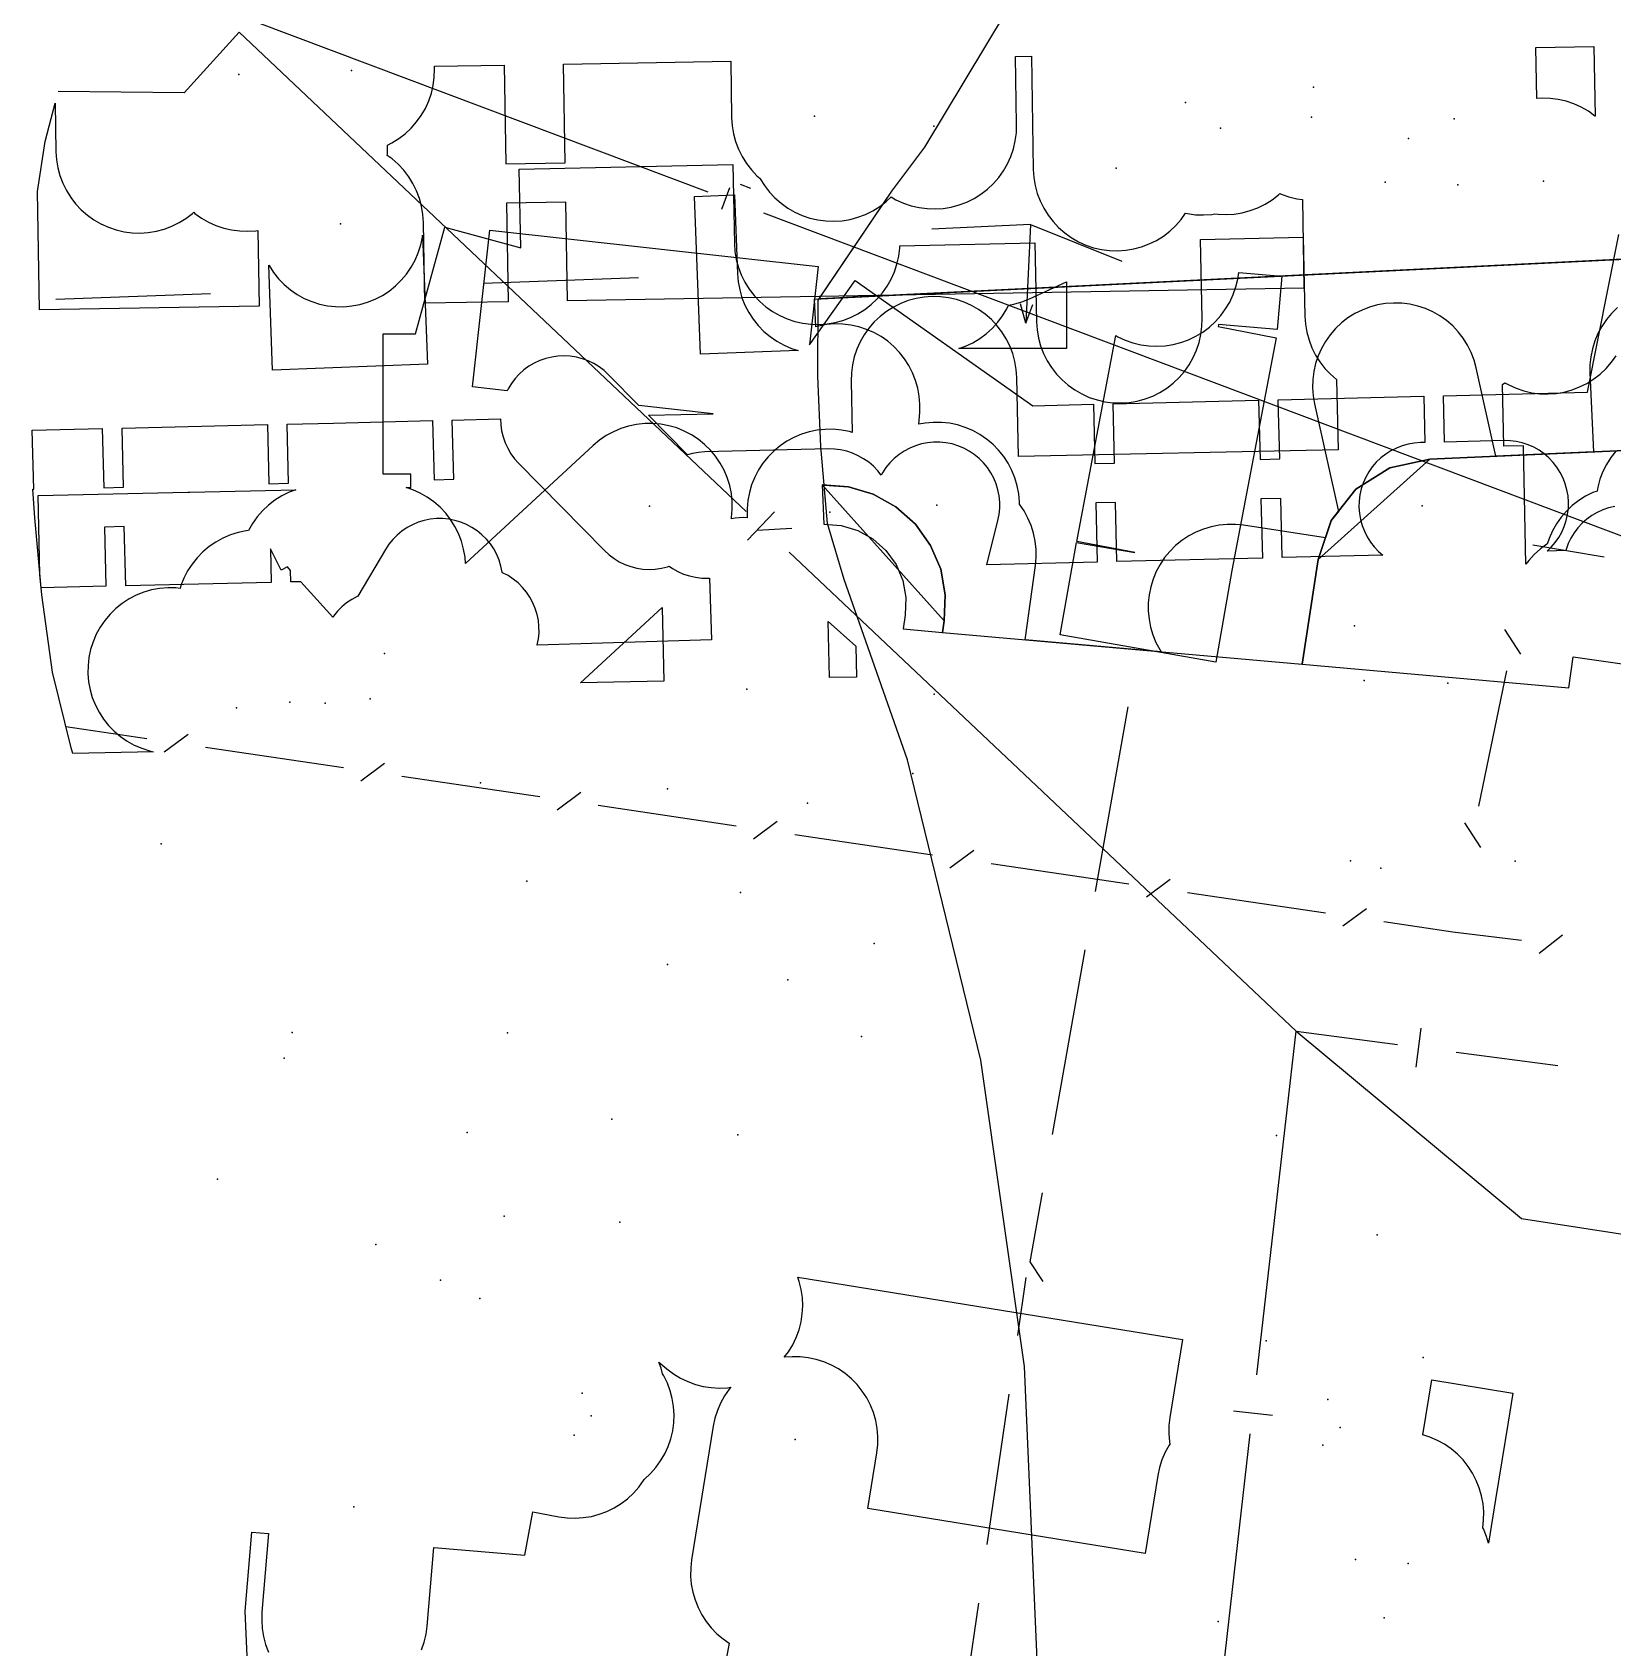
# Model space of a CAD drawing. Header units: metres. Extents: x -3782 to -2031, y 18790 to 19846.
# Drawn here: x -2151.68 to -2111.62, y 19225.88 to 19266.82 of the extents above; entities that cross this region are included whole.
import ezdxf

# ---------------------------------------------------------------- set-up
doc = ezdxf.new("R2010")
doc.units = ezdxf.units.M
for name, color, linetype in [('BENCH', 7, 'Continuous'), ('BOUNDARY', 7, 'Continuous'), ('CURB', 7, 'Continuous'), ('ELECTR_CABLE', 7, 'Continuous'), ('ELECTR_CABLE_COMM', 7, 'Continuous'), ('GAS', 7, 'Continuous'), ('GRASS', 7, 'Continuous'), ('GROUND', 7, 'Continuous'), ('HEAT', 7, 'Continuous'), ('LOUNGER', 7, 'Continuous'), ('OVERHEAD_POWER_LINE', 7, 'Continuous'), ('ROAD', 7, 'Continuous'), ('SEWER', 7, 'Continuous'), ('TREE', 7, 'Continuous'), ('WATER_PIPELINE', 7, 'Continuous')]:
    doc.layers.add(name, color=color, linetype=linetype)

msp = doc.modelspace()

# ---------------------------------------------------------------- linework, layer by layer
at = {"layer": 'BENCH'}
for p in [(-2121.567, 19264.395), (-2117.921, 19250.396)]:
    msp.add_point(p, dxfattribs=at)
at = {"layer": 'BOUNDARY'}
msp.add_lwpolyline([(-2126.191, 19225.181), (-2126.531, 19233.011), (-2127.636, 19240.77), (-2129.495, 19248.384), (-2131.1, 19252.957), (-2131.519, 19254.37), (-2131.696, 19256.322), (-2131.77, 19258.107), (-2131.756, 19260.029), (-2129.889, 19262.797), (-2129.056, 19263.913), (-2124.942, 19270.755), (-2121.53, 19277.973), (-2118.855, 19285.495), (-2116.942, 19293.246), (-2115.812, 19301.149), (-2115.475, 19309.125), (-2115.935, 19317.096), (-2116.372, 19321.144), (-2116.195, 19322.989), (-2114.422, 19335.152), (-2113.658, 19343.263), (-2113.724, 19351.41), (-2114.618, 19359.509)], dxfattribs=at)
at = {"layer": 'CURB'}
for points in [[(-2116.259, 19256.006), (-2092.136, 19257.072)], [(-2116.259, 19256.006), (-2119.091, 19253.459)], [(-2128.563, 19251.904), (-2131.656, 19255.351)], [(-2119.493, 19250.805), (-2119.091, 19253.459)]]:
    msp.add_lwpolyline(points, dxfattribs=at)
at = {"layer": 'ELECTR_CABLE'}
for points in [[(-2134.89, 19262.662), (-2133.879, 19262.7), (-2133.804, 19260.701), (-2133.786, 19260.496), (-2133.748, 19260.293), (-2133.691, 19260.095), (-2133.614, 19259.904), (-2133.519, 19259.721), (-2133.407, 19259.548), (-2133.278, 19259.388), (-2133.134, 19259.24), (-2132.976, 19259.108), (-2132.806, 19258.991), (-2132.625, 19258.892), (-2132.436, 19258.811), (-2132.267, 19258.757), (-2134.741, 19258.665)], [(-2145.685, 19260.924), (-2145.677, 19260.908), (-2145.564, 19260.735), (-2145.436, 19260.574), (-2145.292, 19260.427), (-2145.134, 19260.294), (-2144.964, 19260.178), (-2144.783, 19260.078), (-2144.594, 19259.997), (-2144.397, 19259.935), (-2144.196, 19259.892), (-2143.991, 19259.87), (-2143.785, 19259.867), (-2143.579, 19259.885), (-2143.377, 19259.923), (-2143.179, 19259.98), (-2142.988, 19260.057), (-2142.805, 19260.152), (-2142.632, 19260.264), (-2142.471, 19260.393), (-2142.324, 19260.537), (-2142.191, 19260.695), (-2142.075, 19260.865), (-2141.975, 19261.045), (-2141.894, 19261.235), (-2141.832, 19261.431), (-2141.789, 19261.633), (-2141.785, 19261.676), (-2141.663, 19258.408), (-2145.587, 19258.261)], [(-2128.194, 19258.807), (-2128.026, 19258.867), (-2127.84, 19258.955), (-2127.663, 19259.061), (-2127.498, 19259.183), (-2127.345, 19259.322), (-2127.207, 19259.475), (-2127.084, 19259.64), (-2126.978, 19259.817), (-2126.936, 19259.905), (-2126.798, 19259.931), (-2126.6, 19259.988), (-2126.408, 19260.065), (-2125.465, 19260.497), (-2125.465, 19258.807)], [(-2120.009, 19260.639), (-2120.123, 19259.287), (-2121.615, 19259.413), (-2121.625, 19259.362), (-2120.151, 19259.081), (-2121.274, 19253.186), (-2121.684, 19250.859), (-2125.624, 19251.554), (-2125.211, 19253.895), (-2123.734, 19253.634), (-2123.732, 19253.641), (-2125.206, 19253.921), (-2124.213, 19259.134), (-2124.165, 19259.106), (-2123.978, 19259.019), (-2123.784, 19258.951), (-2123.584, 19258.902), (-2123.38, 19258.873), (-2123.174, 19258.864), (-2122.968, 19258.876), (-2122.764, 19258.907), (-2122.565, 19258.959), (-2122.371, 19259.029), (-2122.185, 19259.119), (-2122.009, 19259.226), (-2121.845, 19259.349), (-2121.693, 19259.489), (-2121.555, 19259.642), (-2121.434, 19259.809), (-2121.329, 19259.986), (-2121.242, 19260.173), (-2121.174, 19260.368), (-2121.125, 19260.568), (-2121.102, 19260.731)]]:
    msp.add_lwpolyline(points, close=True, dxfattribs=at)
for points in [[(-2140.238, 19260.462), (-2136.314, 19260.608)], [(-2151.083, 19260.058), (-2147.16, 19260.204)], [(-2123.914, 19249.729), (-2124.74, 19245.048)], [(-2125, 19243.57), (-2125.826, 19238.889)], [(-2126.087, 19237.412), (-2126.395, 19235.663)], [(-2126.395, 19235.663), (-2126.064, 19235.161)], [(-2126.494, 19235.266), (-2126.708, 19233.796)], [(-2126.925, 19232.312), (-2127.481, 19228.496)], [(-2127.697, 19227.012), (-2128.254, 19223.197)]]:
    msp.add_lwpolyline(points, dxfattribs=at)
at = {"layer": 'ELECTR_CABLE_COMM'}
for points in [[(-2111.841, 19253.522), (-2113.647, 19253.827)], [(-2113.948, 19251.064), (-2114.36, 19251.69)], [(-2115.016, 19247.212), (-2114.306, 19250.643)], [(-2150.826, 19249.227), (-2148.771, 19248.923)], [(-2148.33, 19248.59), (-2147.728, 19249.037)], [(-2147.287, 19248.704), (-2143.793, 19248.187)], [(-2143.352, 19247.854), (-2142.75, 19248.3)], [(-2142.309, 19247.967), (-2138.816, 19247.451)], [(-2138.375, 19247.117), (-2137.773, 19247.564)], [(-2137.332, 19247.231), (-2133.838, 19246.714)], [(-2133.397, 19246.381), (-2132.795, 19246.828)], [(-2132.354, 19246.495), (-2128.861, 19245.978)], [(-2114.962, 19246.165), (-2115.374, 19246.791)], [(-2128.42, 19245.645), (-2127.818, 19246.092)], [(-2127.377, 19245.759), (-2123.883, 19245.242)], [(-2123.442, 19244.909), (-2122.84, 19245.356)], [(-2122.399, 19245.023), (-2118.906, 19244.506)], [(-2118.465, 19244.173), (-2117.863, 19244.619)], [(-2117.422, 19244.286), (-2115.675, 19244.028)], [(-2115.675, 19244.028), (-2113.939, 19243.81)], [(-2113.491, 19243.486), (-2112.899, 19243.946)]]:
    msp.add_lwpolyline(points, dxfattribs=at)
at = {"layer": 'GAS'}
for points in [[(-2120, 19253.51), (-2120.037, 19255.01), (-2120.537, 19254.997), (-2120.5, 19253.498), (-2124.187, 19253.407), (-2124.224, 19254.906), (-2124.723, 19254.894), (-2124.686, 19253.394), (-2127.486, 19253.325), (-2127.204, 19254.448), (-2127.173, 19254.602), (-2127.158, 19254.759), (-2127.158, 19254.916), (-2127.173, 19255.072), (-2127.204, 19255.226), (-2127.249, 19255.376), (-2127.309, 19255.521), (-2127.383, 19255.66), (-2127.47, 19255.79), (-2127.57, 19255.912), (-2127.681, 19256.023), (-2127.802, 19256.123), (-2127.933, 19256.21), (-2128.071, 19256.284), (-2128.216, 19256.344), (-2128.367, 19256.39), (-2128.52, 19256.42), (-2128.677, 19256.436), (-2128.834, 19256.436), (-2128.99, 19256.421), (-2129.144, 19256.39), (-2129.294, 19256.344), (-2129.439, 19256.284), (-2129.578, 19256.21), (-2129.708, 19256.123), (-2129.83, 19256.024), (-2129.941, 19255.913), (-2130.041, 19255.791), (-2130.128, 19255.661), (-2130.163, 19255.595), (-2130.251, 19255.708), (-2130.36, 19255.822), (-2130.479, 19255.924), (-2130.607, 19256.015), (-2130.744, 19256.092), (-2130.887, 19256.156), (-2131.036, 19256.205), (-2131.19, 19256.239), (-2131.345, 19256.258), (-2131.502, 19256.262), (-2134.634, 19256.185), (-2134.791, 19256.174), (-2134.945, 19256.147), (-2135.071, 19256.112), (-2136.059, 19257.115), (-2134.418, 19257.156), (-2136.305, 19257.366), (-2137.071, 19258.143), (-2137.187, 19258.25), (-2137.312, 19258.344), (-2137.446, 19258.426), (-2137.588, 19258.494), (-2137.735, 19258.548), (-2137.887, 19258.588), (-2138.042, 19258.612), (-2138.199, 19258.621), (-2138.356, 19258.614), (-2138.511, 19258.592), (-2138.664, 19258.555), (-2138.812, 19258.504), (-2138.955, 19258.438), (-2139.09, 19258.358), (-2139.217, 19258.265), (-2139.334, 19258.161), (-2139.44, 19258.045), (-2139.535, 19257.92), (-2139.616, 19257.786), (-2139.64, 19257.736), (-2140.519, 19257.834), (-2140.077, 19261.809), (-2131.758, 19260.884), (-2131.979, 19258.897), (-2130.826, 19260.531), (-2126.322, 19257.355), (-2124.785, 19257.393), (-2124.748, 19255.894), (-2124.248, 19255.906), (-2124.285, 19257.405), (-2120.599, 19257.496), (-2120.562, 19255.997), (-2120.062, 19256.009), (-2120.099, 19257.509), (-2116.412, 19257.6), (-2116.383, 19256.426), (-2116.494, 19256.423), (-2116.651, 19256.412), (-2116.806, 19256.385), (-2116.957, 19256.343), (-2117.103, 19256.286), (-2117.244, 19256.216), (-2117.376, 19256.132), (-2117.5, 19256.035), (-2117.614, 19255.927), (-2117.716, 19255.808), (-2117.807, 19255.68), (-2117.884, 19255.543), (-2117.948, 19255.399), (-2117.997, 19255.25), (-2118.031, 19255.097), (-2118.051, 19254.941), (-2118.054, 19254.784), (-2118.043, 19254.628), (-2118.016, 19254.473), (-2117.974, 19254.322), (-2117.918, 19254.175), (-2117.847, 19254.035), (-2117.763, 19253.902), (-2117.666, 19253.779), (-2117.558, 19253.665), (-2117.451, 19253.573)], [(-2134.466, 19251.424), (-2138.88, 19251.287), (-2138.878, 19251.294), (-2138.848, 19251.448), (-2138.834, 19251.604), (-2138.835, 19251.761), (-2138.851, 19251.918), (-2138.882, 19252.071), (-2138.929, 19252.221), (-2138.989, 19252.366), (-2139.064, 19252.504), (-2139.152, 19252.634), (-2139.252, 19252.755), (-2139.364, 19252.866), (-2139.486, 19252.965), (-2139.617, 19253.051), (-2139.756, 19253.125), (-2139.766, 19253.129), (-2139.768, 19253.14), (-2139.799, 19253.294), (-2139.845, 19253.444), (-2139.906, 19253.589), (-2139.98, 19253.727), (-2140.068, 19253.858), (-2140.168, 19253.978), (-2140.28, 19254.089), (-2140.402, 19254.188), (-2140.533, 19254.275), (-2140.671, 19254.348), (-2140.817, 19254.408), (-2140.967, 19254.453), (-2141.121, 19254.482), (-2141.278, 19254.497), (-2141.435, 19254.496), (-2141.591, 19254.48), (-2141.745, 19254.449), (-2141.895, 19254.403), (-2142.04, 19254.342), (-2142.178, 19254.268), (-2142.308, 19254.18), (-2142.429, 19254.08), (-2142.539, 19253.968), (-2142.639, 19253.846), (-2142.725, 19253.715), (-2143.429, 19252.53), (-2143.44, 19252.525), (-2143.578, 19252.45), (-2143.709, 19252.362), (-2143.829, 19252.262), (-2143.94, 19252.15), (-2144.039, 19252.028), (-2144.06, 19251.997), (-2144.87, 19252.898), (-2145.122, 19252.892), (-2145.129, 19253.186), (-2145.208, 19253.274), (-2145.372, 19253.192), (-2145.642, 19253.734), (-2145.622, 19252.88), (-2149.309, 19252.794), (-2149.344, 19254.293), (-2149.844, 19254.282), (-2149.809, 19252.782), (-2151.453, 19252.743), (-2151.614, 19254.515), (-2151.662, 19255.24), (-2151.641, 19255.24), (-2151.676, 19256.739), (-2149.902, 19256.781), (-2149.867, 19255.281), (-2149.367, 19255.293), (-2149.402, 19256.793), (-2145.716, 19256.879), (-2145.68, 19255.379), (-2145.181, 19255.391), (-2145.216, 19256.891), (-2144.045, 19256.918), (-2141.531, 19256.98), (-2141.494, 19255.481), (-2140.995, 19255.493), (-2141.032, 19256.992), (-2139.811, 19257.022), (-2139.805, 19256.876), (-2139.783, 19256.721), (-2139.746, 19256.568), (-2139.694, 19256.42), (-2139.628, 19256.278), (-2139.548, 19256.142), (-2139.456, 19256.015), (-2139.351, 19255.898), (-2137.174, 19253.687), (-2137.058, 19253.581), (-2136.933, 19253.486), (-2136.799, 19253.405), (-2136.658, 19253.336), (-2136.51, 19253.282), (-2136.358, 19253.243), (-2136.203, 19253.219), (-2136.046, 19253.21), (-2135.889, 19253.216), (-2135.734, 19253.238), (-2135.581, 19253.275), (-2135.533, 19253.292), (-2135.45, 19253.234), (-2135.314, 19253.156), (-2135.17, 19253.093), (-2135.021, 19253.043), (-2134.868, 19253.009), (-2134.712, 19252.99), (-2134.555, 19252.986), (-2134.515, 19252.987)]]:
    msp.add_lwpolyline(points, close=True, dxfattribs=at)
msp.add_lwpolyline([(-2111.573, 19254.806), (-2111.726, 19254.77), (-2111.874, 19254.719), (-2112.017, 19254.653), (-2112.153, 19254.574), (-2112.28, 19254.482), (-2112.398, 19254.378), (-2112.505, 19254.263), (-2112.6, 19254.139), (-2112.682, 19254.005), (-2112.751, 19253.864), (-2112.806, 19253.717), (-2112.814, 19253.687), (-2113.287, 19253.676), (-2113.185, 19253.773), (-2113.082, 19253.892), (-2112.992, 19254.02), (-2112.914, 19254.157), (-2112.851, 19254.3), (-2112.802, 19254.449), (-2112.767, 19254.603), (-2112.748, 19254.758), (-2112.744, 19254.915), (-2112.756, 19255.072), (-2112.783, 19255.227), (-2112.825, 19255.378), (-2112.881, 19255.525), (-2112.952, 19255.665), (-2113.036, 19255.797), (-2113.132, 19255.921), (-2113.241, 19256.035), (-2113.36, 19256.137), (-2113.488, 19256.228), (-2113.625, 19256.305), (-2113.768, 19256.369), (-2113.917, 19256.418), (-2114.07, 19256.452), (-2114.226, 19256.472), (-2114.383, 19256.475), (-2115.883, 19256.438), (-2115.912, 19257.612), (-2112.262, 19257.702), (-2111.471, 19261.693)], dxfattribs=at)
at = {"layer": 'GRASS'}
msp.add_lwpolyline([(-2094.073, 19220.38), (-2092.697, 19230.598), (-2091.661, 19240.858), (-2091.608, 19241.639), (-2091.579, 19242.422), (-2091.575, 19243.205), (-2091.595, 19243.988), (-2092.136, 19257.072), (-2116.259, 19256.006), (-2117.275, 19255.781), (-2118.131, 19255.24), (-2118.759, 19254.445), (-2119.091, 19253.459), (-2119.493, 19250.805), (-2112.736, 19250.207), (-2112.624, 19250.994), (-2105.15, 19249.931), (-2105.011, 19250.902), (-2099.672, 19250.085), (-2099.821, 19249.169), (-2098.002, 19248.901), (-2098.86, 19242.935), (-2100.064, 19234.571), (-2102.718, 19216.115)], dxfattribs=at)
msp.add_lwpolyline([(-2128.563, 19251.904), (-2128.537, 19252.568), (-2128.655, 19253.213), (-2128.91, 19253.817), (-2129.296, 19254.357), (-2129.792, 19254.799), (-2130.365, 19255.119), (-2130.994, 19255.306), (-2131.656, 19255.351), (-2131.614, 19254.352), (-2131.173, 19254.322), (-2130.753, 19254.197), (-2130.371, 19253.984), (-2130.041, 19253.69), (-2129.784, 19253.33), (-2129.613, 19252.927), (-2129.534, 19252.497), (-2129.552, 19252.054), (-2129.605, 19251.701), (-2128.607, 19251.613)], close=True, dxfattribs=at)
at = {"layer": 'GROUND'}
for points in [[(-2091.968, 19277.031), (-2092.342, 19262.077), (-2094.584, 19261.977), (-2094.586, 19261.901), (-2131.732, 19260.065), (-2129.889, 19262.797), (-2129.056, 19263.913), (-2124.942, 19270.755)], [(-2126.191, 19225.181), (-2126.531, 19233.011), (-2127.636, 19240.77), (-2129.495, 19248.384), (-2131.1, 19252.957), (-2131.519, 19254.37), (-2131.607, 19255.348), (-2130.994, 19255.306), (-2130.365, 19255.119), (-2129.792, 19254.799), (-2129.296, 19254.357), (-2128.91, 19253.817), (-2128.655, 19253.213), (-2128.537, 19252.568), (-2128.563, 19251.904), (-2128.607, 19251.613), (-2119.493, 19250.805), (-2119.091, 19253.459), (-2118.759, 19254.445), (-2118.131, 19255.24), (-2117.275, 19255.781), (-2116.259, 19256.006), (-2092.136, 19257.072)]]:
    msp.add_lwpolyline(points, dxfattribs=at)
at = {"layer": 'HEAT'}
for points in [[(-2142.08, 19255.288), (-2142.08, 19255.62), (-2142.78, 19255.62), (-2142.78, 19259.176), (-2141.966, 19259.176), (-2141.224, 19261.885), (-2139.295, 19261.356), (-2139.337, 19263.356), (-2133.926, 19263.47), (-2133.884, 19261.471), (-2133.87, 19261.265), (-2133.835, 19261.062), (-2133.781, 19260.863), (-2133.707, 19260.671), (-2133.615, 19260.486), (-2133.506, 19260.312), (-2133.379, 19260.149), (-2133.238, 19259.999), (-2133.082, 19259.864), (-2132.914, 19259.745), (-2132.735, 19259.643), (-2132.547, 19259.558), (-2132.352, 19259.493), (-2132.151, 19259.447), (-2131.946, 19259.421), (-2131.74, 19259.416), (-2131.535, 19259.43), (-2131.331, 19259.465), (-2131.133, 19259.519), (-2130.94, 19259.592), (-2130.756, 19259.684), (-2130.581, 19259.794), (-2130.418, 19259.92), (-2130.269, 19260.062), (-2130.133, 19260.218), (-2130.014, 19260.386), (-2129.912, 19260.565), (-2129.828, 19260.753), (-2129.763, 19260.948), (-2129.717, 19261.149), (-2129.691, 19261.354), (-2129.689, 19261.41), (-2126.268, 19261.482), (-2126.226, 19259.483), (-2126.211, 19259.277), (-2126.177, 19259.074), (-2126.123, 19258.875), (-2126.049, 19258.683), (-2125.957, 19258.498), (-2125.847, 19258.324), (-2125.721, 19258.161), (-2125.58, 19258.011), (-2125.424, 19257.876), (-2125.256, 19257.757), (-2125.077, 19257.655), (-2124.889, 19257.57), (-2124.693, 19257.505), (-2124.492, 19257.459), (-2124.288, 19257.433), (-2124.082, 19257.428), (-2123.876, 19257.442), (-2123.673, 19257.477), (-2123.474, 19257.531), (-2123.282, 19257.604), (-2123.098, 19257.696), (-2122.923, 19257.806), (-2122.76, 19257.932), (-2122.61, 19258.074), (-2122.475, 19258.229), (-2122.356, 19258.398), (-2122.254, 19258.576), (-2122.17, 19258.765), (-2122.104, 19258.96), (-2122.059, 19259.161), (-2122.033, 19259.365), (-2122.027, 19259.571), (-2122.069, 19261.571), (-2119.466, 19261.626), (-2119.423, 19259.626), (-2119.409, 19259.421), (-2119.374, 19259.218), (-2119.32, 19259.019), (-2119.247, 19258.826), (-2119.155, 19258.642), (-2119.045, 19258.468), (-2118.919, 19258.305), (-2118.777, 19258.155), (-2118.623, 19258.021), (-2118.585, 19256.243), (-2126.682, 19256.072), (-2126.724, 19258.072), (-2126.738, 19258.277), (-2126.773, 19258.48), (-2126.827, 19258.679), (-2126.901, 19258.872), (-2126.993, 19259.056), (-2127.102, 19259.231), (-2127.229, 19259.393), (-2127.37, 19259.543), (-2127.526, 19259.678), (-2127.694, 19259.798), (-2127.873, 19259.9), (-2128.061, 19259.984), (-2128.256, 19260.049), (-2128.457, 19260.095), (-2128.662, 19260.121), (-2128.868, 19260.127), (-2129.073, 19260.112), (-2129.277, 19260.078), (-2129.475, 19260.023), (-2129.668, 19259.95), (-2129.852, 19259.858), (-2130.027, 19259.748), (-2130.19, 19259.622), (-2130.339, 19259.48), (-2130.474, 19259.325), (-2130.594, 19259.157), (-2130.696, 19258.978), (-2130.78, 19258.79), (-2130.845, 19258.594), (-2130.891, 19258.393), (-2130.917, 19258.189), (-2130.923, 19257.983), (-2130.895, 19256.682), (-2130.968, 19256.704), (-2131.17, 19256.742), (-2131.376, 19256.761), (-2131.582, 19256.759), (-2131.787, 19256.738), (-2131.988, 19256.696), (-2132.185, 19256.635), (-2132.375, 19256.554), (-2132.556, 19256.456), (-2132.726, 19256.34), (-2132.885, 19256.208), (-2133.029, 19256.061), (-2133.159, 19255.901), (-2133.272, 19255.729), (-2133.368, 19255.546), (-2133.445, 19255.355), (-2133.504, 19255.158), (-2133.542, 19254.955), (-2133.561, 19254.75), (-2133.56, 19254.544), (-2133.557, 19254.519), (-2133.662, 19254.522), (-2133.867, 19254.508), (-2133.959, 19254.492), (-2133.954, 19254.521), (-2133.936, 19254.726), (-2133.937, 19254.932), (-2133.96, 19255.137), (-2134.002, 19255.339), (-2134.063, 19255.536), (-2134.144, 19255.725), (-2134.243, 19255.906), (-2134.359, 19256.076), (-2134.491, 19256.234), (-2134.638, 19256.379), (-2134.799, 19256.508), (-2134.971, 19256.621), (-2135.154, 19256.716), (-2135.345, 19256.794), (-2135.543, 19256.852), (-2135.745, 19256.89), (-2135.95, 19256.908), (-2136.156, 19256.906), (-2136.361, 19256.884), (-2136.563, 19256.842), (-2136.76, 19256.78), (-2136.949, 19256.7), (-2137.13, 19256.601), (-2137.3, 19256.485), (-2137.459, 19256.353), (-2140.699, 19253.361), (-2140.71, 19253.522), (-2140.744, 19253.725), (-2140.799, 19253.924), (-2140.872, 19254.117), (-2140.964, 19254.301), (-2141.074, 19254.476), (-2141.2, 19254.638), (-2141.342, 19254.788), (-2141.497, 19254.923), (-2141.665, 19255.043), (-2141.844, 19255.145), (-2142.032, 19255.229), (-2142.201, 19255.285)], [(-2147.738, 19255.169), (-2147.69, 19255.17), (-2147.684, 19255.17), (-2145.001, 19255.226), (-2145.167, 19255.163), (-2145.352, 19255.071), (-2145.526, 19254.961), (-2145.689, 19254.835), (-2145.839, 19254.693), (-2145.974, 19254.538), (-2146.093, 19254.37), (-2146.193, 19254.196), (-2146.258, 19254.189), (-2146.46, 19254.146), (-2146.656, 19254.084), (-2146.846, 19254.003), (-2147.026, 19253.903), (-2147.196, 19253.787), (-2147.354, 19253.654), (-2147.498, 19253.507), (-2147.627, 19253.346), (-2147.739, 19253.173), (-2147.834, 19252.991), (-2147.911, 19252.799), (-2147.931, 19252.728), (-2148.038, 19252.74), (-2148.244, 19252.743), (-2148.449, 19252.725), (-2148.652, 19252.688), (-2148.85, 19252.631), (-2149.041, 19252.554), (-2149.224, 19252.46), (-2149.397, 19252.347), (-2149.558, 19252.219), (-2149.706, 19252.075), (-2149.839, 19251.917), (-2149.955, 19251.747), (-2150.055, 19251.567), (-2150.136, 19251.378), (-2150.199, 19251.181), (-2150.241, 19250.98), (-2150.264, 19250.775), (-2150.267, 19250.569), (-2150.25, 19250.363), (-2150.212, 19250.161), (-2150.155, 19249.963), (-2150.078, 19249.771), (-2149.984, 19249.588), (-2149.871, 19249.416), (-2149.743, 19249.255), (-2149.599, 19249.107), (-2149.441, 19248.974), (-2149.272, 19248.857), (-2149.091, 19248.758), (-2148.902, 19248.676), (-2148.705, 19248.614), (-2148.601, 19248.586), (-2150.651, 19248.541), (-2150.694, 19248.685), (-2151.161, 19250.606), (-2151.437, 19252.564), (-2151.484, 19253.078), (-2151.528, 19255.085)], [(-2137.786, 19250.334), (-2135.714, 19252.247), (-2135.675, 19250.379)], [(-2130.789, 19250.482), (-2131.476, 19250.467), (-2131.506, 19251.886), (-2130.805, 19251.261)], [(-2122.528, 19233.693), (-2122.848, 19231.719), (-2122.871, 19231.514), (-2122.874, 19231.308), (-2122.856, 19231.102), (-2122.846, 19231.045), (-2122.866, 19231.016), (-2122.966, 19230.836), (-2123.047, 19230.646), (-2123.109, 19230.45), (-2123.152, 19230.248), (-2123.472, 19228.274), (-2130.502, 19229.412), (-2130.273, 19230.824), (-2130.25, 19231.029), (-2130.247, 19231.235), (-2130.265, 19231.44), (-2130.302, 19231.643), (-2130.359, 19231.841), (-2130.436, 19232.032), (-2130.53, 19232.215), (-2130.643, 19232.388), (-2130.771, 19232.549), (-2130.915, 19232.697), (-2131.073, 19232.83), (-2131.242, 19232.947), (-2131.423, 19233.046), (-2131.612, 19233.127), (-2131.809, 19233.19), (-2132.01, 19233.233), (-2132.215, 19233.256), (-2132.421, 19233.258), (-2132.62, 19233.242), (-2132.512, 19233.385), (-2132.405, 19233.562), (-2132.315, 19233.747), (-2132.245, 19233.941), (-2132.193, 19234.141), (-2132.162, 19234.344), (-2132.151, 19234.55), (-2132.159, 19234.756), (-2132.188, 19234.96), (-2132.237, 19235.16), (-2132.277, 19235.272)], [(-2114.157, 19232.337), (-2114.277, 19231.597), (-2114.594, 19229.638), (-2114.774, 19228.53), (-2114.823, 19228.701), (-2114.9, 19228.892), (-2114.917, 19228.925), (-2114.895, 19229.119), (-2114.892, 19229.325), (-2114.91, 19229.531), (-2114.947, 19229.733), (-2115.004, 19229.931), (-2115.081, 19230.123), (-2115.175, 19230.306), (-2115.288, 19230.479), (-2115.416, 19230.64), (-2115.56, 19230.787), (-2115.717, 19230.92), (-2115.887, 19231.037), (-2116.068, 19231.137), (-2116.257, 19231.218), (-2116.435, 19231.275), (-2116.21, 19232.669)]]:
    msp.add_lwpolyline(points, close=True, dxfattribs=at)
for points in [[(-2111.543, 19256.209), (-2111.669, 19256.046), (-2111.78, 19255.872), (-2111.872, 19255.688), (-2111.946, 19255.496), (-2112.001, 19255.297), (-2112.018, 19255.196), (-2112.125, 19255.155), (-2112.31, 19255.063), (-2112.484, 19254.954), (-2112.647, 19254.828), (-2112.797, 19254.686), (-2112.932, 19254.53), (-2113.051, 19254.362), (-2113.153, 19254.183), (-2113.238, 19253.995), (-2113.286, 19253.852), (-2113.29, 19253.849), (-2113.457, 19253.728), (-2113.611, 19253.591), (-2113.75, 19253.439), (-2113.822, 19253.344), (-2113.885, 19256.343), (-2114.386, 19256.332), (-2114.419, 19257.897), (-2114.354, 19257.938), (-2114.258, 19257.883), (-2114.07, 19257.799), (-2113.874, 19257.734), (-2113.673, 19257.688), (-2113.469, 19257.662), (-2113.263, 19257.656), (-2113.057, 19257.671), (-2112.854, 19257.705), (-2112.655, 19257.76), (-2112.463, 19257.833), (-2112.278, 19257.925), (-2112.104, 19258.035), (-2111.941, 19258.161), (-2111.791, 19258.303), (-2111.656, 19258.458), (-2111.537, 19258.626)], [(-2141.811, 19225.831), (-2141.744, 19226.026), (-2141.697, 19226.226), (-2141.67, 19226.431), (-2141.503, 19228.424), (-2139.194, 19228.231), (-2138.99, 19229.325), (-2138.328, 19229.201), (-2138.124, 19229.174), (-2137.918, 19229.166), (-2137.712, 19229.179), (-2137.508, 19229.211), (-2137.309, 19229.264), (-2137.116, 19229.335), (-2136.931, 19229.426), (-2136.755, 19229.534), (-2136.591, 19229.659), (-2136.44, 19229.799), (-2136.304, 19229.953), (-2136.183, 19230.12), (-2136.166, 19230.149), (-2136.16, 19230.154), (-2136.009, 19230.294), (-2135.873, 19230.448), (-2135.752, 19230.615), (-2135.648, 19230.793), (-2135.562, 19230.981), (-2135.495, 19231.175), (-2135.447, 19231.376), (-2135.42, 19231.58), (-2135.412, 19231.786), (-2135.425, 19231.992), (-2135.457, 19232.195), (-2135.51, 19232.395), (-2135.582, 19232.588), (-2135.672, 19232.773), (-2135.705, 19232.826), (-2135.741, 19232.964), (-2135.798, 19233.118), (-2135.593, 19232.947), (-2135.428, 19232.824), (-2135.252, 19232.717), (-2135.066, 19232.627), (-2134.872, 19232.557), (-2134.673, 19232.506), (-2134.469, 19232.474), (-2134.263, 19232.463), (-2134.057, 19232.472), (-2133.973, 19232.484), (-2134.016, 19232.433), (-2134.133, 19232.263), (-2134.232, 19232.083), (-2134.314, 19231.894), (-2134.376, 19231.697), (-2134.419, 19231.496), (-2134.967, 19228.11), (-2134.99, 19227.905), (-2134.993, 19227.699), (-2134.975, 19227.493), (-2134.938, 19227.291), (-2134.881, 19227.093), (-2134.804, 19226.901), (-2134.71, 19226.718), (-2134.597, 19226.545), (-2134.469, 19226.384), (-2134.325, 19226.237), (-2134.168, 19226.104), (-2134.015, 19225.999), (-2134.302, 19224.46)], [(-2146.215, 19225.292), (-2146.281, 19226.813), (-2146.114, 19228.809), (-2145.689, 19228.773), (-2145.855, 19226.78), (-2145.862, 19226.574), (-2145.849, 19226.369), (-2145.816, 19226.165), (-2145.763, 19225.966), (-2145.69, 19225.773)]]:
    msp.add_lwpolyline(points, dxfattribs=at)
at = {"layer": 'LOUNGER'}
msp.add_point((-2116.426, 19233.234), dxfattribs=at)
at = {"layer": 'OVERHEAD_POWER_LINE'}
for points in [[(-2126.379, 19261.951), (-2128.876, 19261.833)], [(-2126.379, 19261.951), (-2126.498, 19259.454)], [(-2126.379, 19261.951), (-2124.06, 19261.018)], [(-2126.498, 19259.454), (-2126.631, 19259.936)], [(-2126.498, 19259.454), (-2126.318, 19259.921)]]:
    msp.add_lwpolyline(points, dxfattribs=at)
at = {"layer": 'ROAD'}
msp.add_lwpolyline([(-2111.506, 19259.843), (-2111.653, 19259.698), (-2111.784, 19259.54), (-2111.9, 19259.369), (-2111.998, 19259.188), (-2112.078, 19258.998), (-2112.138, 19258.801), (-2112.18, 19258.599), (-2112.201, 19258.394), (-2112.202, 19258.188), (-2112.114, 19256.19), (-2114.583, 19256.081), (-2115.08, 19258.317), (-2115.134, 19258.515), (-2115.208, 19258.708), (-2115.3, 19258.892), (-2115.41, 19259.067), (-2115.536, 19259.229), (-2115.678, 19259.379), (-2115.834, 19259.514), (-2116.002, 19259.633), (-2116.181, 19259.735), (-2116.369, 19259.819), (-2116.565, 19259.884), (-2116.766, 19259.93), (-2116.97, 19259.955), (-2117.176, 19259.961), (-2117.382, 19259.946), (-2117.585, 19259.911), (-2117.784, 19259.857), (-2117.976, 19259.783), (-2118.16, 19259.691), (-2118.335, 19259.581), (-2118.498, 19259.455), (-2118.647, 19259.313), (-2118.782, 19259.157), (-2118.901, 19258.989), (-2119.003, 19258.81), (-2119.087, 19258.622), (-2119.152, 19258.426), (-2119.198, 19258.225), (-2119.223, 19258.021), (-2119.229, 19257.815), (-2119.214, 19257.609), (-2119.18, 19257.406), (-2118.574, 19254.679), (-2118.758, 19254.447), (-2118.76, 19254.444), (-2118.905, 19254.013), (-2120.982, 19254.328), (-2121.187, 19254.349), (-2121.393, 19254.35), (-2121.598, 19254.33), (-2121.8, 19254.291), (-2121.998, 19254.231), (-2122.188, 19254.153), (-2122.37, 19254.057), (-2122.542, 19253.943), (-2122.702, 19253.812), (-2122.848, 19253.667), (-2122.979, 19253.508), (-2123.094, 19253.337), (-2123.192, 19253.156), (-2123.272, 19252.966), (-2123.332, 19252.769), (-2123.373, 19252.567), (-2123.394, 19252.362), (-2123.394, 19252.156), (-2123.375, 19251.95), (-2123.335, 19251.748), (-2123.276, 19251.551), (-2123.198, 19251.36), (-2123.101, 19251.178), (-2123.064, 19251.122), (-2126.513, 19251.427), (-2126.253, 19253.306), (-2126.235, 19253.512), (-2126.237, 19253.718), (-2126.259, 19253.923), (-2126.301, 19254.124), (-2126.363, 19254.321), (-2126.443, 19254.51), (-2126.542, 19254.691), (-2126.658, 19254.861), (-2126.658, 19254.923), (-2126.676, 19255.128), (-2126.714, 19255.33), (-2126.773, 19255.528), (-2126.85, 19255.719), (-2126.945, 19255.902), (-2127.058, 19256.074), (-2127.188, 19256.235), (-2127.332, 19256.382), (-2127.49, 19256.514), (-2127.661, 19256.63), (-2127.842, 19256.728), (-2128.031, 19256.809), (-2128.228, 19256.87), (-2128.43, 19256.912), (-2128.635, 19256.934), (-2128.841, 19256.936), (-2129.046, 19256.918), (-2129.206, 19256.887), (-2129.186, 19257.187), (-2129.182, 19257.393), (-2129.198, 19257.599), (-2129.235, 19257.801), (-2129.291, 19258), (-2129.366, 19258.192), (-2129.46, 19258.375), (-2129.571, 19258.549), (-2129.699, 19258.71), (-2129.841, 19258.859), (-2129.998, 19258.993), (-2130.167, 19259.11), (-2130.347, 19259.211), (-2130.536, 19259.293), (-2130.732, 19259.357), (-2130.933, 19259.401), (-2131.138, 19259.425), (-2131.344, 19259.429), (-2131.55, 19259.413), (-2131.753, 19259.376), (-2131.822, 19259.357), (-2131.851, 19260.058), (-2131.851, 19260.059), (-2131.85, 19260.059), (-2109.588, 19261.159)], dxfattribs=at)
at = {"layer": 'SEWER'}
for points in [[(-2149.833, 19268.532), (-2134.552, 19262.779)], [(-2146.432, 19266.821), (-2147.828, 19265.287)], [(-2146.432, 19266.821), (-2133.584, 19254.68)], [(-2147.828, 19265.287), (-2151.021, 19265.323)], [(-2134.003, 19262.876), (-2134.209, 19262.328)], [(-2133.464, 19262.862), (-2133.724, 19262.96)], [(-2133.149, 19262.25), (-2092.419, 19246.915)], [(-2132.868, 19254.668), (-2133.548, 19253.949)], [(-2133.305, 19254.205), (-2132.431, 19254.256)], [(-2132.494, 19253.649), (-2119.646, 19241.508)], [(-2116.487, 19241.581), (-2116.616, 19240.599)], [(-2120.64, 19232.796), (-2119.646, 19241.508)], [(-2119.646, 19241.508), (-2117.074, 19241.17)], [(-2119.646, 19241.508), (-2113.938, 19236.762)], [(-2115.587, 19240.975), (-2113.015, 19240.636)], [(-2113.938, 19236.762), (-2106.892, 19235.674)], [(-2121.231, 19231.886), (-2120.247, 19231.774)], [(-2121.804, 19222.594), (-2120.81, 19231.306)]]:
    msp.add_lwpolyline(points, dxfattribs=at)
at = {"layer": 'TREE'}
for p in [(-2146.446, 19265.751), (-2143.583, 19265.851), (-2119.204, 19265.43), (-2122.451, 19265.04), (-2131.852, 19264.696), (-2119.253, 19264.671), (-2115.64, 19264.63), (-2128.83, 19264.446), (-2116.796, 19264.127), (-2124.208, 19263.382), (-2117.394, 19263.027), (-2115.546, 19262.954), (-2113.377, 19263.052), (-2143.863, 19261.966), (-2136.034, 19254.809), (-2131.463, 19254.663), (-2128.756, 19254.838), (-2116.455, 19254.823), (-2118.17, 19251.778), (-2142.748, 19251.082), (-2133.57, 19250.171), (-2115.803, 19250.327), (-2145.15, 19249.845), (-2144.25, 19249.822), (-2143.11, 19249.932), (-2128.823, 19250.05), (-2146.5, 19249.702), (-2140.321, 19247.798), (-2129.361, 19248.038), (-2135.575, 19247.65), (-2132.029, 19247.284), (-2148.412, 19246.253), (-2118.269, 19245.824), (-2114.094, 19245.815), (-2139.142, 19245.311), (-2117.499, 19245.639), (-2133.729, 19245.024), (-2130.344, 19243.728), (-2135.574, 19243.194), (-2132.529, 19242.807), (-2145.086, 19241.477), (-2139.636, 19241.467), (-2130.661, 19241.375), (-2145.293, 19240.821), (-2136.987, 19239.28), (-2140.655, 19238.939), (-2133.798, 19238.882), (-2120.147, 19238.864), (-2146.983, 19237.759), (-2139.717, 19236.819), (-2136.788, 19236.671), (-2117.589, 19236.347), (-2142.972, 19236.098), (-2141.332, 19235.196), (-2140.331, 19234.73), (-2120.406, 19233.662), (-2137.743, 19232.33), (-2118.846, 19232.176), (-2137.512, 19231.761), (-2118.533, 19231.46), (-2137.943, 19231.266), (-2132.346, 19231.16), (-2118.971, 19231.018), (-2143.525, 19229.449), (-2118.143, 19228.115), (-2116.81, 19228.019), (-2121.624, 19226.55), (-2117.413, 19226.638)]:
    msp.add_point(p, dxfattribs=at)
at = {"layer": 'WATER_PIPELINE'}
for points in [[(-2138.115, 19260.017), (-2138.158, 19262.517), (-2139.657, 19262.491), (-2139.615, 19259.992), (-2141.728, 19259.956), (-2141.763, 19262.002), (-2141.777, 19262.207), (-2141.811, 19262.411), (-2141.864, 19262.61), (-2141.937, 19262.802), (-2142.028, 19262.987), (-2142.137, 19263.162), (-2142.263, 19263.326), (-2142.404, 19263.476), (-2142.559, 19263.612), (-2142.683, 19263.701), (-2142.678, 19263.734), (-2142.672, 19263.94), (-2142.672, 19263.962), (-2142.561, 19264.017), (-2142.387, 19264.126), (-2142.223, 19264.251), (-2142.073, 19264.392), (-2141.937, 19264.548), (-2141.817, 19264.715), (-2141.714, 19264.894), (-2141.629, 19265.081), (-2141.563, 19265.277), (-2141.517, 19265.477), (-2141.49, 19265.682), (-2141.483, 19265.888), (-2141.484, 19265.961), (-2139.717, 19265.991), (-2139.674, 19263.489), (-2138.175, 19263.514), (-2138.217, 19266.017), (-2133.976, 19266.089), (-2133.952, 19264.66), (-2133.938, 19264.454), (-2133.904, 19264.251), (-2133.851, 19264.052), (-2133.778, 19263.859), (-2133.687, 19263.674), (-2133.578, 19263.5), (-2133.452, 19263.336), (-2133.311, 19263.186), (-2133.232, 19263.116), (-2133.229, 19263.111), (-2133.12, 19262.936), (-2132.995, 19262.773), (-2132.854, 19262.623), (-2132.699, 19262.487), (-2132.531, 19262.367), (-2132.353, 19262.264), (-2132.165, 19262.179), (-2131.97, 19262.113), (-2131.769, 19262.066), (-2131.565, 19262.04), (-2131.359, 19262.033), (-2131.153, 19262.047), (-2130.95, 19262.08), (-2130.751, 19262.134), (-2130.558, 19262.207), (-2130.373, 19262.298), (-2130.198, 19262.407), (-2130.035, 19262.532), (-2129.911, 19262.648), (-2129.788, 19262.577), (-2129.6, 19262.492), (-2129.405, 19262.426), (-2129.204, 19262.379), (-2129, 19262.353), (-2128.794, 19262.346), (-2128.588, 19262.36), (-2128.385, 19262.393), (-2128.186, 19262.447), (-2127.993, 19262.52), (-2127.809, 19262.611), (-2127.634, 19262.72), (-2127.47, 19262.845), (-2127.32, 19262.986), (-2127.184, 19263.141), (-2127.064, 19263.309), (-2126.961, 19263.488), (-2126.876, 19263.675), (-2126.81, 19263.871), (-2126.764, 19264.071), (-2126.737, 19264.276), (-2126.73, 19264.482), (-2126.76, 19266.212), (-2126.356, 19266.219), (-2126.308, 19263.347), (-2126.294, 19263.141), (-2126.26, 19262.938), (-2126.207, 19262.739), (-2126.134, 19262.546), (-2126.043, 19262.361), (-2125.934, 19262.187), (-2125.808, 19262.023), (-2125.667, 19261.873), (-2125.512, 19261.737), (-2125.345, 19261.617), (-2125.166, 19261.514), (-2124.978, 19261.429), (-2124.783, 19261.363), (-2124.582, 19261.316), (-2124.378, 19261.29), (-2124.172, 19261.283), (-2123.966, 19261.297), (-2123.763, 19261.33), (-2123.564, 19261.384), (-2123.371, 19261.457), (-2123.187, 19261.548), (-2123.012, 19261.657), (-2122.848, 19261.782), (-2122.698, 19261.923), (-2122.562, 19262.078), (-2122.449, 19262.237), (-2122.402, 19262.226), (-2122.198, 19262.199), (-2121.992, 19262.193), (-2121.786, 19262.206), (-2121.706, 19262.22), (-2121.625, 19262.209), (-2121.419, 19262.202), (-2121.213, 19262.216), (-2121.01, 19262.25), (-2120.811, 19262.303), (-2120.618, 19262.376), (-2120.433, 19262.467), (-2120.258, 19262.576), (-2120.095, 19262.702), (-2120.061, 19262.734), (-2120.023, 19262.717), (-2119.828, 19262.651), (-2119.627, 19262.604), (-2119.488, 19262.586), (-2119.449, 19260.336)], [(-2112.099, 19266.462), (-2112.069, 19264.695), (-2112.073, 19264.699), (-2112.24, 19264.819), (-2112.419, 19264.921), (-2112.606, 19265.006), (-2112.802, 19265.073), (-2113.002, 19265.119), (-2113.207, 19265.146), (-2113.413, 19265.153), (-2113.548, 19265.144), (-2113.57, 19266.437)], [(-2151.492, 19259.789), (-2151.543, 19262.789), (-2151.346, 19264.056), (-2151.098, 19265.022), (-2151.077, 19263.796), (-2151.063, 19263.591), (-2151.029, 19263.388), (-2150.976, 19263.188), (-2150.903, 19262.996), (-2150.812, 19262.811), (-2150.703, 19262.636), (-2150.577, 19262.473), (-2150.436, 19262.322), (-2150.281, 19262.186), (-2150.114, 19262.067), (-2149.935, 19261.964), (-2149.748, 19261.879), (-2149.552, 19261.813), (-2149.352, 19261.766), (-2149.147, 19261.739), (-2148.941, 19261.733), (-2148.736, 19261.746), (-2148.532, 19261.78), (-2148.333, 19261.833), (-2148.14, 19261.906), (-2147.956, 19261.997), (-2147.781, 19262.106), (-2147.617, 19262.232), (-2147.586, 19262.261), (-2147.554, 19262.233), (-2147.387, 19262.113), (-2147.208, 19262.01), (-2147.021, 19261.925), (-2146.825, 19261.859), (-2146.625, 19261.813), (-2146.42, 19261.786), (-2146.214, 19261.779), (-2146.009, 19261.793), (-2145.96, 19261.801), (-2145.928, 19259.884)]]:
    msp.add_lwpolyline(points, close=True, dxfattribs=at)

doc.saveas('drawing.dxf')
